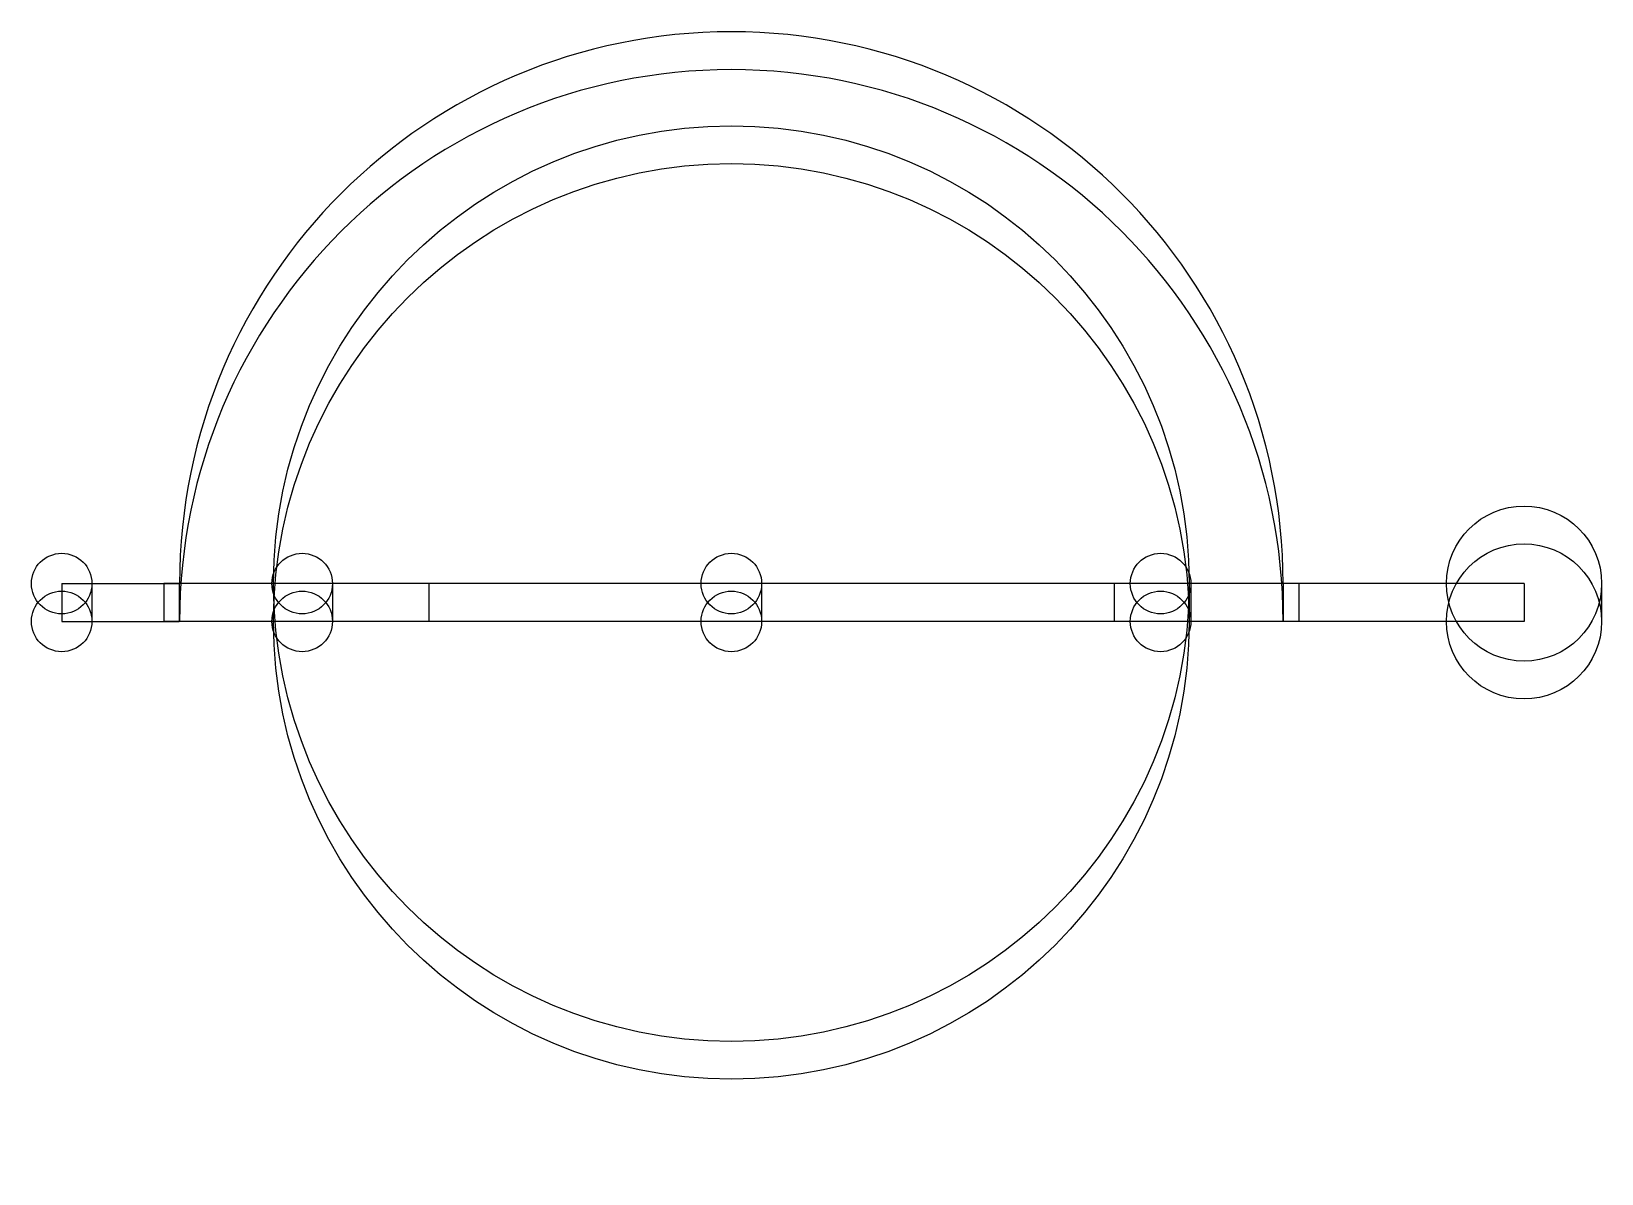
# Model space of a CAD drawing. Header units: millimetres. Extents: x -92 to 115, y -78 to 73.
import ezdxf

# ---------------------------------------------------------------- set-up
doc = ezdxf.new("R2010")
doc.units = ezdxf.units.MM
doc.layers.add('Body', color=7, linetype='CONTINUOUS')

msp = doc.modelspace()

# ---------------------------------------------------------------- linework, layer by layer
at = {"layer": 'Body'}
for p, q in [((-88.5, 0, 9), (-88.5, -5, 9)), ((-88.5, 0, -9), (-88.5, -5, -9)), ((-88.5, 0, -9), (-88.5, -5, -9)), ((-88.5, 0, -9), (-72.97, 0, -15)), ((-88.5, 0, 9), (-88.5, -5, 9)), ((-88.5, 0, 9), (-72.97, 0, 15)), ((-88.5, 0, -9), (-72.97, 0, -15)), ((-88.5, 0, 9), (-72.97, 0, 15)), ((-84.5, 0), (-84.5, -5)), ((-84.5, 0), (-84.5, -5)), ((-75, 0, -99.25), (-75, -5, -99.25)), ((-40, 0, -62.85), (-75, 0, -99.25)), ((-75, 0, -99.25), (-75, -5, -99.25)), ((75, 0, -99.25), (-75, 0, -99.25)), ((-40, 0, -62.85), (-75, 0, -99.25)), ((75, 0, -99.25), (-75, 0, -99.25)), ((-72.97, 0, -15), (-72.97, -5, -15)), ((-72.97, 0, -15), (-72.97, -5, -15)), ((-72.97, 0, 15), (-72.97, -5, 15)), ((-72.97, 0, 15), (-72.97, -5, 15)), ((-52.72, 0, 32.75), (-52.72, -5, 32.75)), ((-52.72, 0, 32.75), (-52.72, -5, 32.75)), ((-52.72, 0, -32.75), (-52.72, -5, -32.75)), ((-52.72, 0, -32.75), (-52.72, -5, -32.75)), ((-40, 0, -62.85), (-40, -5, -62.85)), ((-40, 0, -62.85), (-40, -5, -62.85)), ((4, 0, 65.5), (4, -5, 65.5)), ((4, 0, 65.5), (4, -5, 65.5)), ((4, 0, -65.5), (4, -5, -65.5)), ((4, 0, -65.5), (4, -5, -65.5)), ((50.57, 0, -73.84), (50.57, -5, -73.84)), ((75, 0, -99.25), (50.57, 0, -73.84)), ((50.57, 0, -73.84), (50.57, -5, -73.84)), ((104.75, 0, -15.25), (50.57, 0, -73.84)), ((75, 0, -99.25), (50.57, 0, -73.84)), ((104.75, 0, -15.25), (50.57, 0, -73.84)), ((60.5, 0), (60.5, -5)), ((60.5, 0), (60.5, -5)), ((60.72, 0, 32.75), (60.72, -5, 32.75)), ((60.72, 0, 32.75), (60.72, -5, 32.75)), ((60.72, 0, -32.75), (60.72, -5, -32.75)), ((60.72, 0, -32.75), (60.72, -5, -32.75)), ((72.92, 0, 15.25), (72.92, -5, 15.25)), ((104.75, 0, 15.25), (72.92, 0, 15.25)), ((72.92, 0, 15.25), (72.92, -5, 15.25)), ((104.75, 0, 15.25), (72.92, 0, 15.25)), ((75, 0, -99.25), (75, -5, -99.25)), ((75, 0, -99.25), (75, -5, -99.25)), ((104.75, 0, -15.25), (104.75, -5, -15.25)), ((104.75, 0, -15.25), (104.75, -5, -15.25)), ((104.75, 0, 15.25), (104.75, -5, 15.25)), ((104.75, 0, 15.25), (104.75, -5, 15.25)), ((115, 0), (115, -5)), ((115, 0), (115, -5)), ((-88.5, -5, -9), (-72.97, -5, -15)), ((-88.5, -5, 9), (-72.97, -5, 15)), ((-88.5, -5, -9), (-72.97, -5, -15)), ((-88.5, -5, 9), (-72.97, -5, 15)), ((-40, -5, -62.85), (-75, -5, -99.25)), ((75, -5, -99.25), (-75, -5, -99.25)), ((-40, -5, -62.85), (-75, -5, -99.25)), ((75, -5, -99.25), (-75, -5, -99.25)), ((75, -5, -99.25), (50.57, -5, -73.84)), ((104.75, -5, -15.25), (50.57, -5, -73.84)), ((75, -5, -99.25), (50.57, -5, -73.84)), ((104.75, -5, -15.25), (50.57, -5, -73.84)), ((104.75, -5, 15.25), (72.92, -5, 15.25)), ((104.75, -5, 15.25), (72.92, -5, 15.25))]:
    msp.add_line(p, q, dxfattribs=at)
for centre, radius in [((0, 0), 60.5), ((0, 0), 60.5), ((0, -5), 60.5), ((0, -5), 60.5), ((104.75, 0), 10.25), ((104.75, 0), 10.25), ((104.75, -5), 10.25), ((104.75, -5), 10.25), ((-88.5, 0), 4), ((-88.5, 0), 4), ((-56.72, 0, 32.75), 4), ((-56.72, 0, -32.75), 4), ((-56.72, 0, 32.75), 4), ((-56.72, 0, -32.75), 4), ((0, 0, 65.5), 4), ((0, 0, -65.5), 4), ((0, 0, 65.5), 4), ((0, 0, -65.5), 4), ((56.72, 0, 32.75), 4), ((56.72, 0, -32.75), 4), ((56.72, 0, 32.75), 4), ((56.72, 0, -32.75), 4), ((-88.5, -5), 4), ((-88.5, -5), 4), ((-56.72, -5, 32.75), 4), ((-56.72, -5, -32.75), 4), ((-56.72, -5, 32.75), 4), ((-56.72, -5, -32.75), 4), ((0, -5, 65.5), 4), ((0, -5, -65.5), 4), ((0, -5, 65.5), 4), ((0, -5, -65.5), 4), ((56.72, -5, 32.75), 4), ((56.72, -5, -32.75), 4), ((56.72, -5, 32.75), 4), ((56.72, -5, -32.75), 4)]:
    msp.add_circle(centre, radius, dxfattribs=at)
for centre, radius, start, end in [((0, 0), 72.97, -180, -180), ((0, 0), 72.97, -180, -180), ((0, 0), 72.92, 0, 180), ((0, 0), 72.92, 0, 180), ((0, -5), 72.97, -180, -180), ((0, -5), 72.97, -180, -180), ((0, -5), 72.92, 0, 180), ((0, -5), 72.92, 0, 180), ((-88.5, 0), 0.00000294, 3.9e-08, -6.49e-07), ((-88.5, 0), 0.00000294, 3.9e-08, -6.49e-07), ((104.75, 0), 0.000000299, 0, 180), ((104.75, 0), 0.000000299, 0, 180), ((-88.5, -5), 0.00000294, 3.5e-08, -5.77e-07), ((-88.5, -5), 0.00000294, 3.5e-08, -5.77e-07), ((104.75, -5), 0.000000299, 0, 180), ((104.75, -5), 0.000000299, 0, 180)]:
    msp.add_arc(centre, radius, start, end, dxfattribs=at)

doc.saveas('drawing.dxf')
